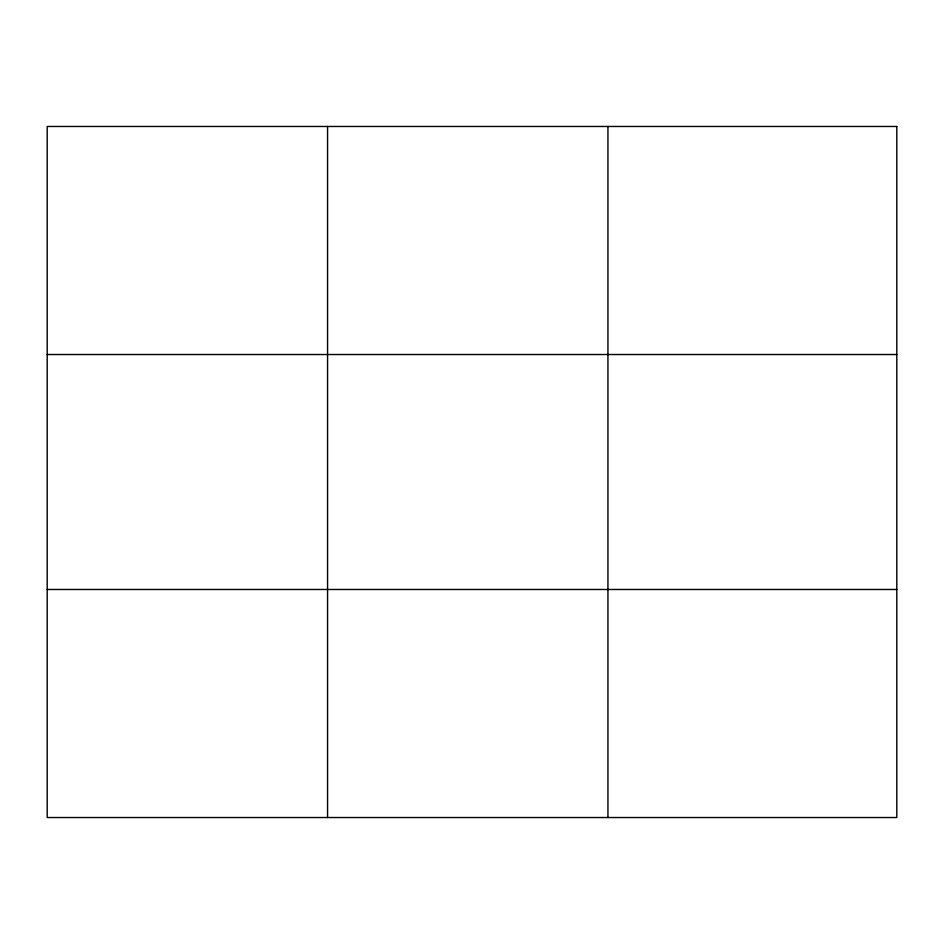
<?xml version="1.0" encoding="UTF-8"?>
<svg xmlns="http://www.w3.org/2000/svg" width="944" height="944" viewBox="0 0 944 944"><rect width="100%" height="100%" fill="white"/><g stroke="black" fill="none" stroke-linecap="round" stroke-linejoin="round"><path stroke-width="1.42" d="M327.568 126.472L327.568 817.528M607.936 126.472L607.936 817.528M47.2 354.519L896.8 354.519M47.2 589.481L896.8 589.481M896.8 126.472L896.8 817.528L47.2 817.528L47.2 126.472L896.8 126.472"/></g></svg>
